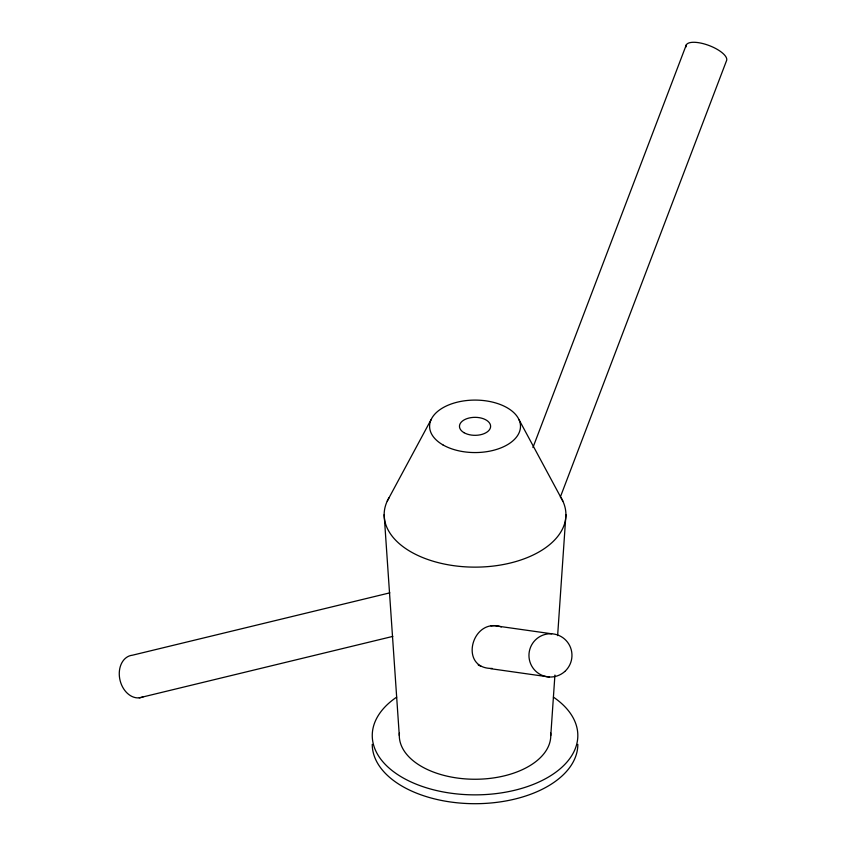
<?xml version="1.0" encoding="UTF-8"?>
<svg xmlns="http://www.w3.org/2000/svg" width="846" height="846" viewBox="0 0 846 846"><rect width="100%" height="100%" fill="white"/><g stroke="black" fill="none" stroke-linecap="round" stroke-linejoin="round"><path stroke-width="1.27" d="M550.778 735.523L554.923 675.055M557.63 635.61L565.921 514.664M532.938 447.545L686.296 44.87M560.348 497.025L726.407 60.997A21.636 7.889 20.8 0 0 707.531 44.965A21.636 7.889 20.8 0 0 685.99 46.953M387.257 501.086L431.143 419.531M389.869 592.835L132.462 655.206A21.636 16.264 76.4 0 0 120.195 680.882A21.636 16.264 76.4 0 0 143.365 696.702M139.273 697.834L392.83 636.393M490.976 625.934L494.434 625.67L551.687 633.791M492.266 668.435C458.278 669.08 471.518 616.776 501.361 626.918M490.617 668.689L549.234 676.99M478.202 664.935L481.088 666.384M518.936 419.531L562.833 501.086M384.158 514.664L399.301 735.523M553.4 697.115A102.789 59.347 0 0 1 545.723 778.606A102.789 59.347 0 0 1 404.367 778.606A102.789 59.347 0 0 1 396.679 697.115M550.651 732.996A75.738 43.728 0 0 1 475.04 779.251A75.738 43.728 0 0 1 399.428 732.996M577.829 744.353A102.789 59.347 0 0 1 475.04 803.7A102.789 59.347 0 0 1 372.251 744.353M561.11 497.818A90.882 52.473 0 0 1 475.04 567.137A90.882 52.473 0 0 1 388.97 497.818M442.913 444.88A45.441 26.237 0 0 0 518.936 433.12A45.441 26.237 0 0 0 463.28 400.983A45.441 26.237 0 0 0 442.913 444.88M464.02 432.687A15.577 8.999 0 0 0 490.088 428.658A15.577 8.999 0 0 0 471.011 417.638A15.577 8.999 0 0 0 464.02 432.687M564.768 671.513A21.636 21.499 -81.9 0 0 557.197 634.828A21.636 21.499 -81.9 0 0 529.406 659.827A21.636 21.499 -81.9 0 0 564.768 671.513"/></g></svg>
